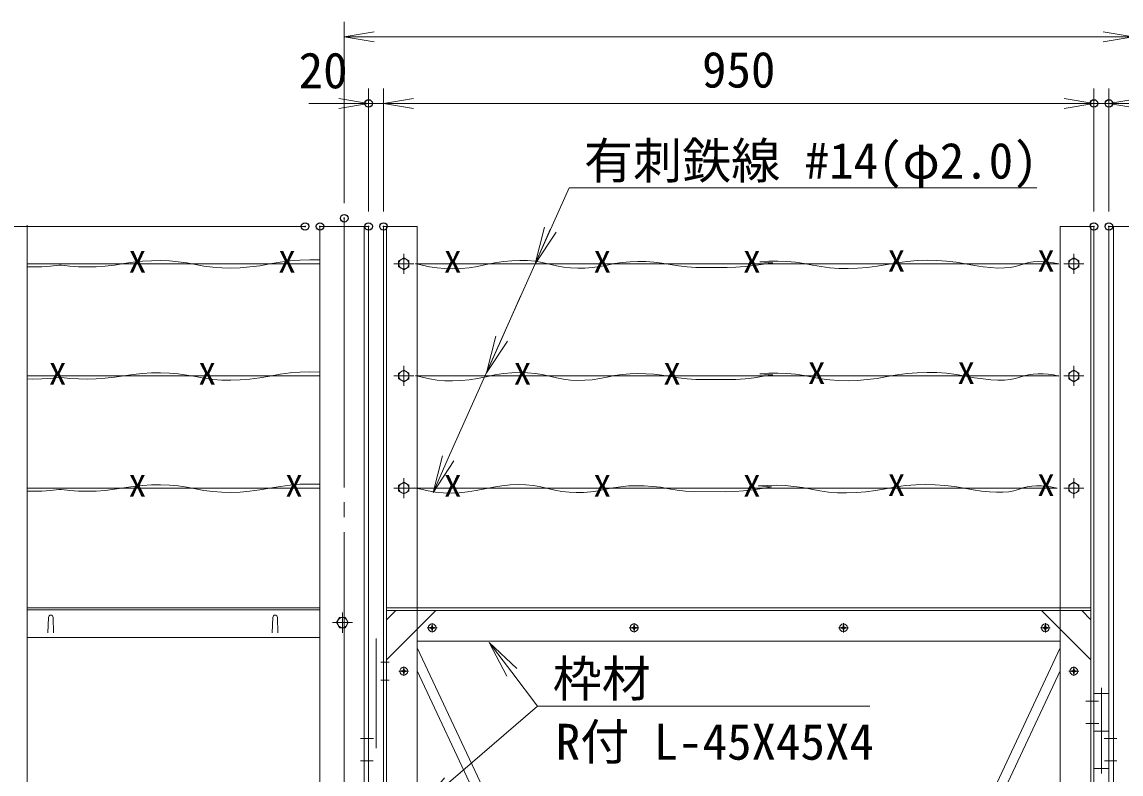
# Model space of a CAD drawing. Units: millimetres, scale not verified. Extents: x -5936 to 5936, y -4198 to 4197.
# Drawn here: x -4740 to -3270, y 785 to 1791 of the extents above; entities that cross this region are included whole.
import ezdxf
from ezdxf.enums import TextEntityAlignment as Align

# ---------------------------------------------------------------- set-up
doc = ezdxf.new("R2010")
doc.units = ezdxf.units.MM
doc.header["$LTSCALE"] = 20
doc.header["$PDMODE"] = 32
doc.header["$PDSIZE"] = 10
doc.linetypes.add('LONG_CHAIN', pattern=[21, 18, -1, 1, -1])
for name, color, linetype, lineweight in [('0-1_D-STR1', 1, 'Continuous', 9), ('0-4_D-STR3', 3, 'Continuous', 9), ('0-6_D-STR-DIM', 7, 'Continuous', 9), ('0-7_D-BMK', 2, 'LONG_CHAIN', 9), ('0-B_D-STR-TXT', 7, 'Continuous', 9), ('0-C_0', 7, 'Continuous', 9)]:
    doc.layers.add(name, color=color, linetype=linetype, lineweight=lineweight)
doc.layers.add('0-D_Defpoints', color=7, linetype='Continuous')
doc.styles.add('ＭＳ ゴシック', font='')
doc.styles.get('ＭＳ ゴシック').set_extended_font_data('MS Gothic')

# ---------------------------------------------------------------- blocks, each defined once
blk = doc.blocks.new('_OPEN')
at = {"layer": '0-C_0'}
blk.add_line((-20, 3.333), (0, 0), dxfattribs=at)
blk.add_lwpolyline([(-20, -3.333), (0, 0), (-20, 0)], dxfattribs=at)

msp = doc.modelspace()

# ---------------------------------------------------------------- linework, layer by layer
at = {"layer": '0-1_D-STR1'}
for p, q in [((-4732.9, 1519.21), (-4732.9, 63.56)), ((-4341.41, 1517.41), (-4341.41, -1292.59)), ((-4276.41, 1517.41), (-4341.41, 1517.41)), ((-4282.41, 1517.41), (-4282.41, -1292.59)), ((-4276.41, 1517.41), (-4276.41, -1292.59)), ((-4256.41, 1517.41), (-4256.41, -962.59)), ((-4256.41, 1517.41), (-4211.41, 1517.41)), ((-4252.41, 1517.41), (-4252.41, -958.59)), ((-4211.41, 1517.41), (-4211.41, -917.59)), ((-3351.41, 1517.41), (-3351.41, -917.59)), ((-3351.41, 1517.41), (-3306.41, 1517.41)), ((-3310.41, 1517.41), (-3310.41, -958.59)), ((-3306.41, 1517.41), (-3306.41, -962.59)), ((-3286.41, 1517.41), (-3286.41, -1292.59)), ((-3286.41, 1517.41), (-3221.41, 1517.41)), ((-3280.41, 1517.41), (-3280.41, -1292.59)), ((-4229.41, 1453.98), (-4229.41, 1480.86)), ((-3333.41, 1453.98), (-3333.41, 1480.86)), ((-4242.85, 1467.41), (-4215.96, 1467.41)), ((-3319.98, 1467.41), (-3346.86, 1467.41)), ((-4211.41, 1417.41), (-4211.41, -817.59)), ((-4229.41, 1303.98), (-4229.41, 1330.86)), ((-3333.41, 1303.98), (-3333.41, 1330.86)), ((-4242.85, 1317.41), (-4215.96, 1317.41)), ((-3319.98, 1317.41), (-3346.86, 1317.41)), ((-4229.41, 1153.98), (-4229.41, 1180.86)), ((-3333.41, 1153.98), (-3333.41, 1180.86)), ((-4242.85, 1167.41), (-4215.96, 1167.41)), ((-3319.98, 1167.41), (-3346.86, 1167.41)), ((-4341.41, 1007.41), (-4732.9, 1007.41)), ((-4341.41, 1004.41), (-4732.9, 1004.41)), ((-4311.41, 1000.85), (-4311.41, 973.96)), ((-4186.41, 1003.41), (-4252.41, 937.41)), ((-4240.15, 1003.41), (-4252.41, 991.15)), ((-3376.41, 1003.41), (-3310.41, 937.41)), ((-3322.67, 1003.41), (-3310.41, 991.15)), ((-4705.16, 973.91), (-4704.41, 994.41)), ((-4697.66, 973.91), (-4698.41, 994.41)), ((-4405.16, 973.91), (-4404.41, 994.41)), ((-4397.66, 973.91), (-4398.41, 994.41)), ((-4297.98, 987.41), (-4324.86, 987.41)), ((-4341.41, 967.41), (-4732.9, 967.41)), ((-3351.41, 962.41), (-4211.41, 962.41))]:
    msp.add_line(p, q, dxfattribs=at)
for points in [[(-4229.41, 1475.25), (-4222.62, 1471.33), (-4222.62, 1463.49), (-4229.41, 1459.57), (-4236.2, 1463.49), (-4236.2, 1471.33)], [(-3333.41, 1475.25), (-3340.2, 1471.33), (-3340.2, 1463.49), (-3333.41, 1459.57), (-3326.62, 1463.49), (-3326.62, 1471.33)], [(-4229.41, 1325.25), (-4222.62, 1321.33), (-4222.62, 1313.49), (-4229.41, 1309.57), (-4236.2, 1313.49), (-4236.2, 1321.33)], [(-3333.41, 1325.25), (-3340.2, 1321.33), (-3340.2, 1313.49), (-3333.41, 1309.57), (-3326.62, 1313.49), (-3326.62, 1321.33)], [(-4229.41, 1175.25), (-4222.62, 1171.33), (-4222.62, 1163.49), (-4229.41, 1159.57), (-4236.2, 1163.49), (-4236.2, 1171.33)], [(-3333.41, 1175.25), (-3340.2, 1171.33), (-3340.2, 1163.49), (-3333.41, 1159.57), (-3326.62, 1163.49), (-3326.62, 1171.33)], [(-4319.25, 987.41), (-4315.33, 994.2), (-4307.49, 994.2), (-4303.57, 987.41), (-4307.49, 980.62), (-4315.33, 980.62)]]:
    msp.add_lwpolyline(points, close=True, dxfattribs=at)
for points in [[(-3310.41, 1007.41), (-3351.41, 1007.41), (-4211.41, 1007.41), (-4252.41, 1007.41)], [(-3310.41, 1003.41), (-3351.41, 1003.41), (-4211.41, 1003.41), (-4252.41, 1003.41)]]:
    msp.add_lwpolyline(points, dxfattribs=at)
for centre in [(-4229.41, 1467.41), (-3333.41, 1467.41), (-4229.41, 1317.41), (-3333.41, 1317.41), (-4229.41, 1167.41), (-3333.41, 1167.41), (-4311.41, 987.41)]:
    msp.add_circle(centre, 6.8, dxfattribs=at)
for centre in [(-4701.41, 994.41), (-4401.41, 994.41)]:
    msp.add_arc(centre, 3, 0, 180, dxfattribs=at)
at = {"layer": '0-4_D-STR3'}
for p, q in [((-4341.41, 1467.41), (-4732.9, 1467.41)), ((-3353.62, 1467.41), (-4213.62, 1467.41)), ((-4341.41, 1317.41), (-4732.9, 1317.41)), ((-3353.62, 1317.41), (-4213.62, 1317.41)), ((-4341.41, 1167.41), (-4732.9, 1167.41)), ((-3355.62, 1167.41), (-4215.62, 1167.41)), ((-4191.41, 986.79), (-4191.41, 974.19)), ((-3921.41, 986.79), (-3921.41, 974.19)), ((-3641.41, 986.79), (-3641.41, 974.19)), ((-3371.41, 986.79), (-3371.41, 974.19)), ((-4198.03, 980.41), (-4184.87, 980.41)), ((-4194.56, 979.91), (-4192.91, 979.91)), ((-4191.91, 981.91), (-4192.91, 980.91)), ((-4191.91, 978.91), (-4192.91, 979.91)), ((-4190.91, 983.56), (-4191.91, 983.56)), ((-4191.91, 981.91), (-4191.91, 983.56)), ((-4191.91, 978.91), (-4191.91, 977.26)), ((-4190.91, 977.26), (-4191.91, 977.26)), ((-4190.91, 983.56), (-4190.91, 981.91)), ((-4190.91, 981.91), (-4189.91, 980.91)), ((-4190.91, 978.91), (-4189.91, 979.91)), ((-4190.91, 977.26), (-4190.91, 978.91)), ((-4188.26, 980.91), (-4189.91, 980.91)), ((-4188.26, 979.91), (-4189.91, 979.91)), ((-4188.26, 979.91), (-4188.26, 980.91)), ((-3928.03, 980.41), (-3914.87, 980.41)), ((-3924.56, 979.91), (-3922.91, 979.91)), ((-3921.91, 981.91), (-3922.91, 980.91)), ((-3921.91, 978.91), (-3922.91, 979.91)), ((-3920.91, 983.56), (-3921.91, 983.56)), ((-3921.91, 981.91), (-3921.91, 983.56)), ((-3921.91, 978.91), (-3921.91, 977.26)), ((-3920.91, 977.26), (-3921.91, 977.26)), ((-3920.91, 983.56), (-3920.91, 981.91)), ((-3920.91, 981.91), (-3919.91, 980.91)), ((-3920.91, 978.91), (-3919.91, 979.91)), ((-3920.91, 977.26), (-3920.91, 978.91)), ((-3918.26, 980.91), (-3919.91, 980.91)), ((-3918.26, 979.91), (-3919.91, 979.91)), ((-3918.26, 979.91), (-3918.26, 980.91)), ((-3648.03, 980.41), (-3634.87, 980.41)), ((-3644.56, 979.91), (-3642.91, 979.91)), ((-3641.91, 981.91), (-3642.91, 980.91)), ((-3641.91, 978.91), (-3642.91, 979.91)), ((-3640.91, 983.56), (-3641.91, 983.56)), ((-3641.91, 981.91), (-3641.91, 983.56)), ((-3641.91, 978.91), (-3641.91, 977.26)), ((-3640.91, 977.26), (-3641.91, 977.26)), ((-3640.91, 983.56), (-3640.91, 981.91)), ((-3640.91, 981.91), (-3639.91, 980.91)), ((-3640.91, 978.91), (-3639.91, 979.91)), ((-3640.91, 977.26), (-3640.91, 978.91)), ((-3638.26, 980.91), (-3639.91, 980.91)), ((-3638.26, 979.91), (-3639.91, 979.91)), ((-3638.26, 979.91), (-3638.26, 980.91)), ((-3378.03, 980.41), (-3364.87, 980.41)), ((-3374.56, 979.91), (-3372.91, 979.91)), ((-3371.91, 981.91), (-3372.91, 980.91)), ((-3371.91, 978.91), (-3372.91, 979.91)), ((-3370.91, 983.56), (-3371.91, 983.56)), ((-3371.91, 981.91), (-3371.91, 983.56)), ((-3371.91, 978.91), (-3371.91, 977.26)), ((-3370.91, 977.26), (-3371.91, 977.26)), ((-3370.91, 983.56), (-3370.91, 981.91)), ((-3370.91, 981.91), (-3369.91, 980.91)), ((-3370.91, 978.91), (-3369.91, 979.91)), ((-3370.91, 977.26), (-3370.91, 978.91)), ((-3368.26, 980.91), (-3369.91, 980.91)), ((-3368.26, 979.91), (-3369.91, 979.91)), ((-3368.26, 979.91), (-3368.26, 980.91)), ((-4266.41, 819.58), (-4266.41, 966.02)), ((-4248.73, 934.41), (-4260.23, 934.41)), ((-4229.41, 928.79), (-4229.41, 916.19)), ((-3333.41, 928.79), (-3333.41, 916.19)), ((-4236.03, 922.41), (-4222.87, 922.41)), ((-4232.56, 921.91), (-4230.91, 921.91)), ((-4229.91, 923.91), (-4230.91, 922.91)), ((-4229.91, 920.91), (-4230.91, 921.91)), ((-4228.91, 925.56), (-4229.91, 925.56)), ((-4229.91, 923.91), (-4229.91, 925.56)), ((-4229.91, 920.91), (-4229.91, 919.26)), ((-4228.91, 919.26), (-4229.91, 919.26)), ((-4228.91, 925.56), (-4228.91, 923.91)), ((-4228.91, 923.91), (-4227.91, 922.91)), ((-4228.91, 920.91), (-4227.91, 921.91)), ((-4228.91, 919.26), (-4228.91, 920.91)), ((-4226.26, 922.91), (-4227.91, 922.91)), ((-4226.26, 921.91), (-4227.91, 921.91)), ((-4226.26, 921.91), (-4226.26, 922.91)), ((-3340.03, 922.41), (-3326.87, 922.41)), ((-3336.56, 921.91), (-3334.91, 921.91)), ((-3333.91, 923.91), (-3334.91, 922.91)), ((-3333.91, 920.91), (-3334.91, 921.91)), ((-3332.91, 925.56), (-3333.91, 925.56)), ((-3333.91, 923.91), (-3333.91, 925.56)), ((-3333.91, 920.91), (-3333.91, 919.26)), ((-3332.91, 919.26), (-3333.91, 919.26)), ((-3332.91, 925.56), (-3332.91, 923.91)), ((-3332.91, 923.91), (-3331.91, 922.91)), ((-3332.91, 920.91), (-3331.91, 921.91)), ((-3332.91, 919.26), (-3332.91, 920.91)), ((-3330.26, 922.91), (-3331.91, 922.91)), ((-3330.26, 921.91), (-3331.91, 921.91)), ((-3330.26, 921.91), (-3330.26, 922.91)), ((-4248.73, 910.41), (-4260.23, 910.41)), ((-3296.41, 785.65), (-3296.41, 900.14)), ((-3300.41, 882.41), (-3317.2, 882.41)), ((-3286.41, 892.41), (-3306.41, 892.41)), ((-3299.92, 852.41), (-3317.2, 852.41)), ((-3286.41, 842.41), (-3306.41, 842.41)), ((-4271.18, 832.41), (-4287.2, 832.41)), ((-4269.92, 832.41), (-4287.2, 832.41)), ((-3292.91, 832.41), (-3275.63, 832.41)), ((-4271.18, 802.41), (-4287.2, 802.41)), ((-4270.41, 802.41), (-4287.2, 802.41)), ((-3292.42, 802.41), (-3275.63, 802.41)), ((-3286.41, 792.41), (-3306.41, 792.41))]:
    msp.add_line(p, q, dxfattribs=at)
for points in [[(-4341.41, 1472.55), (-4341.97, 1472.59), (-4355.01, 1472.83), (-4368.18, 1472.42), (-4381.46, 1471.36), (-4394.88, 1469.64), (-4408.42, 1467.27), (-4421.88, 1464.9), (-4435.05, 1463.17), (-4447.93, 1462.1), (-4460.52, 1461.68), (-4472.83, 1461.9), (-4484.85, 1462.77), (-4496.58, 1464.3), (-4508.03, 1466.47), (-4519.41, 1468.67), (-4530.95, 1470.29), (-4542.66, 1471.32), (-4554.53, 1471.76), (-4566.56, 1471.62), (-4578.76, 1470.89), (-4591.12, 1469.57), (-4603.64, 1467.67), (-4616.14, 1465.74), (-4628.46, 1464.35), (-4640.59, 1463.49), (-4652.54, 1463.17), (-4664.3, 1463.39), (-4675.87, 1464.15), (-4687.25, 1465.44), (-4688.91, 1465.71)], [(-3735.71, 1468.89), (-3748.23, 1466.99), (-3760.74, 1465.06), (-3773.06, 1463.67), (-3785.19, 1462.81), (-3797.13, 1462.49), (-3838.89, 1462.71), (-3850.46, 1463.47), (-3861.84, 1464.76), (-3873.04, 1466.59), (-3884.07, 1468.41), (-3894.96, 1469.68), (-3905.72, 1470.41), (-3916.34, 1470.58), (-3926.82, 1470.21), (-3937.17, 1469.29), (-3947.38, 1467.81), (-3957.44, 1465.79), (-3967.4, 1463.8), (-3977.27, 1462.42), (-3987.05, 1461.65), (-3996.75, 1461.49), (-4006.36, 1461.95), (-4015.88, 1463.02), (-4025.31, 1464.7), (-4034.65, 1466.99), (-4044.11, 1469.25), (-4053.88, 1470.85), (-4063.96, 1471.77), (-4074.36, 1472.03), (-4085.06, 1471.62), (-4096.08, 1470.55), (-4107.41, 1468.8), (-4119.06, 1466.39), (-4130.72, 1463.98), (-4142.11, 1462.23), (-4153.22, 1461.15), (-4164.06, 1460.75), (-4174.63, 1461), (-4184.91, 1461.93)], [(-3353.62, 1467.32), (-3360.51, 1468.73), (-3367.65, 1469.76), (-3374.54, 1470.3), (-3381.2, 1470.35), (-3387.62, 1469.91), (-3393.8, 1468.99), (-3399.74, 1467.58), (-3405.44, 1465.69), (-3411.46, 1463.84), (-3418.36, 1462.58), (-3426.14, 1461.9), (-3434.79, 1461.8), (-3444.32, 1462.29), (-3454.73, 1463.36), (-3466.02, 1465.02), (-3478.19, 1467.26), (-3490.86, 1469.46), (-3503.65, 1471.01), (-3516.56, 1471.91), (-3529.6, 1472.15), (-3542.77, 1471.74), (-3556.06, 1470.67), (-3569.47, 1468.96), (-3583.01, 1466.59), (-3596.47, 1464.22), (-3609.64, 1462.49), (-3622.52, 1461.42), (-3635.12, 1461), (-3647.42, 1461.22), (-3659.44, 1462.09), (-3671.18, 1463.62), (-3682.62, 1465.79), (-3694, 1467.99), (-3705.55, 1469.61), (-3717.26, 1470.64), (-3729.13, 1471.08), (-3741.16, 1470.94), (-3753.35, 1470.21), (-3735.71, 1468.89)], [(-4732.9, 1463.38), (-4725.28, 1463.17), (-4713.52, 1463.39), (-4701.95, 1464.15), (-4690.57, 1465.44), (-4688.91, 1465.71)], [(-4184.91, 1461.93), (-4194.93, 1463.53), (-4204.67, 1465.79), (-4213.62, 1467.94)], [(-4341.41, 1322.55), (-4341.97, 1322.59), (-4355.01, 1322.83), (-4368.18, 1322.42), (-4381.46, 1321.36), (-4394.88, 1319.64), (-4408.42, 1317.27), (-4421.88, 1314.9), (-4435.05, 1313.17), (-4447.93, 1312.1), (-4460.52, 1311.68), (-4472.83, 1311.9), (-4484.85, 1312.77), (-4496.58, 1314.3), (-4508.03, 1316.47), (-4519.41, 1318.67), (-4530.95, 1320.29), (-4542.66, 1321.32), (-4554.53, 1321.76), (-4566.56, 1321.62), (-4578.76, 1320.89), (-4591.12, 1319.57), (-4603.64, 1317.67), (-4616.14, 1315.74), (-4628.46, 1314.35), (-4640.59, 1313.49), (-4652.54, 1313.17), (-4664.3, 1313.39), (-4675.87, 1314.15), (-4687.25, 1315.44), (-4688.91, 1315.71)], [(-4732.9, 1313.38), (-4725.28, 1313.17), (-4713.52, 1313.39), (-4701.95, 1314.15), (-4690.57, 1315.44), (-4688.91, 1315.71)], [(-4184.91, 1311.93), (-4194.93, 1313.53), (-4204.67, 1315.79), (-4213.62, 1317.94)], [(-3735.71, 1318.89), (-3748.23, 1316.99), (-3760.74, 1315.06), (-3773.06, 1313.67), (-3785.19, 1312.81), (-3797.13, 1312.49), (-3838.89, 1312.71), (-3850.46, 1313.47), (-3861.84, 1314.76), (-3873.04, 1316.59), (-3884.07, 1318.41), (-3894.96, 1319.68), (-3905.72, 1320.41), (-3916.34, 1320.58), (-3926.82, 1320.21), (-3937.17, 1319.29), (-3947.38, 1317.81), (-3957.44, 1315.79), (-3967.4, 1313.8), (-3977.27, 1312.42), (-3987.05, 1311.65), (-3996.75, 1311.49), (-4006.36, 1311.95), (-4015.88, 1313.02), (-4025.31, 1314.7), (-4034.65, 1316.99), (-4044.11, 1319.25), (-4053.88, 1320.85), (-4063.96, 1321.77), (-4074.36, 1322.03), (-4085.06, 1321.62), (-4096.08, 1320.55), (-4107.41, 1318.8), (-4119.06, 1316.39), (-4130.72, 1313.98), (-4142.11, 1312.23), (-4153.22, 1311.15), (-4164.06, 1310.75), (-4174.63, 1311), (-4184.91, 1311.93)], [(-3353.62, 1317.32), (-3360.51, 1318.73), (-3367.65, 1319.76), (-3374.54, 1320.3), (-3381.2, 1320.35), (-3387.62, 1319.91), (-3393.8, 1318.99), (-3399.74, 1317.58), (-3405.44, 1315.69), (-3411.46, 1313.84), (-3418.36, 1312.58), (-3426.14, 1311.9), (-3434.79, 1311.8), (-3444.32, 1312.29), (-3454.73, 1313.36), (-3466.02, 1315.02), (-3478.19, 1317.26), (-3490.86, 1319.46), (-3503.65, 1321.01), (-3516.56, 1321.91), (-3529.6, 1322.15), (-3542.77, 1321.74), (-3556.06, 1320.67), (-3569.47, 1318.96), (-3583.01, 1316.59), (-3596.47, 1314.22), (-3609.64, 1312.49), (-3622.52, 1311.42), (-3635.12, 1311), (-3647.42, 1311.22), (-3659.44, 1312.09), (-3671.18, 1313.62), (-3682.62, 1315.79), (-3694, 1317.99), (-3705.55, 1319.61), (-3717.26, 1320.64), (-3729.13, 1321.08), (-3741.16, 1320.94), (-3753.35, 1320.21), (-3735.71, 1318.89)], [(-4732.9, 1163.38), (-4725.28, 1163.17), (-4713.52, 1163.39), (-4701.95, 1164.15), (-4690.57, 1165.44), (-4688.91, 1165.71)], [(-4341.41, 1172.55), (-4341.97, 1172.59), (-4355.01, 1172.83), (-4368.18, 1172.42), (-4381.46, 1171.36), (-4394.88, 1169.64), (-4408.42, 1167.27), (-4421.88, 1164.9), (-4435.05, 1163.17), (-4447.93, 1162.1), (-4460.52, 1161.68), (-4472.83, 1161.9), (-4484.85, 1162.77), (-4496.58, 1164.3), (-4508.03, 1166.47), (-4519.41, 1168.67), (-4530.95, 1170.29), (-4542.66, 1171.32), (-4554.53, 1171.76), (-4566.56, 1171.62), (-4578.76, 1170.89), (-4591.12, 1169.57), (-4603.64, 1167.67), (-4616.14, 1165.74), (-4628.46, 1164.35), (-4640.59, 1163.49), (-4652.54, 1163.17), (-4664.3, 1163.39), (-4675.87, 1164.15), (-4687.25, 1165.44), (-4688.91, 1165.71)], [(-4186.91, 1161.93), (-4196.93, 1163.53), (-4206.67, 1165.79), (-4215.62, 1167.94)], [(-3737.71, 1168.89), (-3750.23, 1166.99), (-3762.74, 1165.06), (-3775.06, 1163.67), (-3787.19, 1162.81), (-3799.13, 1162.49), (-3840.89, 1162.71), (-3852.46, 1163.47), (-3863.84, 1164.76), (-3875.04, 1166.59), (-3886.07, 1168.41), (-3896.96, 1169.68), (-3907.72, 1170.41), (-3918.34, 1170.58), (-3928.82, 1170.21), (-3939.17, 1169.29), (-3949.38, 1167.81), (-3959.44, 1165.79), (-3969.4, 1163.8), (-3979.27, 1162.42), (-3989.05, 1161.65), (-3998.75, 1161.49), (-4008.36, 1161.95), (-4017.88, 1163.02), (-4027.31, 1164.7), (-4036.65, 1166.99), (-4046.11, 1169.25), (-4055.88, 1170.85), (-4065.96, 1171.77), (-4076.36, 1172.03), (-4087.06, 1171.62), (-4098.08, 1170.55), (-4109.41, 1168.8), (-4121.06, 1166.39), (-4132.72, 1163.98), (-4144.11, 1162.23), (-4155.22, 1161.15), (-4166.06, 1160.75), (-4176.63, 1161), (-4186.91, 1161.93)], [(-3355.62, 1167.32), (-3362.51, 1168.73), (-3369.65, 1169.76), (-3376.54, 1170.3), (-3383.2, 1170.35), (-3389.62, 1169.91), (-3395.8, 1168.99), (-3401.74, 1167.58), (-3407.44, 1165.69), (-3413.46, 1163.84), (-3420.36, 1162.58), (-3428.14, 1161.9), (-3436.79, 1161.8), (-3446.32, 1162.29), (-3456.73, 1163.36), (-3468.02, 1165.02), (-3480.19, 1167.26), (-3492.86, 1169.46), (-3505.65, 1171.01), (-3518.56, 1171.91), (-3531.6, 1172.15), (-3544.77, 1171.74), (-3558.06, 1170.67), (-3571.47, 1168.96), (-3585.01, 1166.59), (-3598.47, 1164.22), (-3611.64, 1162.49), (-3624.52, 1161.42), (-3637.12, 1161), (-3649.42, 1161.22), (-3661.44, 1162.09), (-3673.18, 1163.62), (-3684.62, 1165.79), (-3696, 1167.99), (-3707.55, 1169.61), (-3719.26, 1170.64), (-3731.13, 1171.08), (-3743.16, 1170.94), (-3755.35, 1170.21), (-3737.71, 1168.89)], [(-4194.56, 979.91), (-4194.56, 980.91), (-4192.91, 980.91)], [(-3924.56, 979.91), (-3924.56, 980.91), (-3922.91, 980.91)], [(-3644.56, 979.91), (-3644.56, 980.91), (-3642.91, 980.91)], [(-3374.56, 979.91), (-3374.56, 980.91), (-3372.91, 980.91)], [(-4232.56, 921.91), (-4232.56, 922.91), (-4230.91, 922.91)], [(-3336.56, 921.91), (-3336.56, 922.91), (-3334.91, 922.91)]]:
    msp.add_lwpolyline(points, dxfattribs=at)
for centre in [(-4191.41, 980.41), (-3921.41, 980.41), (-3641.41, 980.41), (-3371.41, 980.41), (-4229.41, 922.41), (-3333.41, 922.41)]:
    msp.add_circle(centre, 5.25, dxfattribs=at)
at = {"layer": '0-6_D-STR-DIM'}
for p, q in [((-4211.41, 953.49), (-3797.24, 71.41)), ((-3351.41, 953.49), (-3765.59, 71.41)), ((-4211.41, 922.9), (-3811.6, 71.41)), ((-3351.41, 922.9), (-3751.23, 71.41))]:
    msp.add_line(p, q, dxfattribs=at)
at = {"layer": '0-7_D-BMK'}
msp.add_line((-4308.91, 1528.35), (-4308.91, -1307.61), dxfattribs=at)
at = {"layer": '0-B_D-STR-TXT'}
for p, q in [((-4098.45, 1367.29), (-4072.66, 1425.11)), ((-4162.22, 1203.85), (-4190.2, 1161.58)), ((-4091.48, 915.87), (-4115.18, 960.69))]:
    msp.add_line(p, q, dxfattribs=at)
for points in [[(-4177.45, 1210.63), (-4190.2, 1161.58), (-4169.83, 1207.24), (-4008.37, 1569.26), (-4001.17, 1569.26), (-3382.7, 1569.26)], [(-4078.23, 925.98), (-4115.18, 960.69), (-4084.85, 920.93), (-4050.33, 875.66), (-4049.97, 875.66), (-4048.97, 875.66)], [(-4174.97, 779.59), (-4207.47, 740.69), (-4169.54, 773.26), (-4050.33, 875.66), (-4043.13, 875.66), (-3606.12, 875.66)]]:
    msp.add_lwpolyline(points, dxfattribs=at)
at = {"layer": '0-C_0'}
for p, q in [((-4308.91, 1548.35), (-4308.91, 1790.97)), ((-4268.91, 1770.97), (-3293.91, 1770.97)), ((-4276.41, 1537.41), (-4276.41, 1702.02)), ((-4256.41, 1537.41), (-4256.41, 1702.02)), ((-4256.41, 1537.41), (-4256.41, 1702.02)), ((-3306.41, 1537.41), (-3306.41, 1702.02)), ((-3306.41, 1537.41), (-3306.41, 1702.02)), ((-3286.41, 1537.41), (-3286.41, 1702.02)), ((-4316.41, 1682.02), (-4356.41, 1682.02)), ((-4256.41, 1682.02), (-4276.41, 1682.02)), ((-4216.41, 1682.02), (-3346.41, 1682.02)), ((-4216.41, 1682.02), (-4176.41, 1682.02)), ((-3346.41, 1682.02), (-3386.41, 1682.02)), ((-3306.41, 1682.02), (-3286.41, 1682.02)), ((-4381.41, 1517.41), (-5245.99, 1517.41)), ((-4361.41, 1517.41), (-5096.97, 1517.41))]:
    msp.add_line(p, q, dxfattribs=at)
at = {"layer": '0-D_Defpoints'}
for p in [(-4276.41, 1682.02), (-3306.41, 1682.02), (-3286.41, 1682.02), (-4308.91, 1528.35), (-4361.41, 1517.41), (-4341.41, 1517.41), (-4276.41, 1517.41), (-4256.41, 1517.41), (-3306.41, 1517.41), (-3286.41, 1517.41)]:
    msp.add_point(p, dxfattribs=at)

# ---------------------------------------------------------------- block references
at = {"layer": '0-B_D-STR-TXT', "xscale": 2.5, "yscale": 2.5, "rotation": 245.96287}
for p in [(-4053.75, 1467.52), (-4118.82, 1321.63)]:
    msp.add_blockref('_OPEN', p, dxfattribs=at)
at = {"layer": '0-C_0', "xscale": 2, "yscale": 2, "rotation": 180}
for p in [(-4308.91, 1770.97), (-4256.41, 1682.02), (-4256.41, 1682.02), (-3286.41, 1682.02)]:
    msp.add_blockref('_OPEN', p, dxfattribs=at)
at = {"layer": '0-C_0', "xscale": 2, "yscale": 2}
for p in [(-3253.91, 1770.97), (-4276.41, 1682.02), (-3306.41, 1682.02), (-3306.41, 1682.02)]:
    msp.add_blockref('_OPEN', p, dxfattribs=at)

# ---------------------------------------------------------------- texts
at = {"layer": '0-4_D-STR3', "style": 'ＭＳ ゴシック', "width": 1.2}
for p in [(-4597.31, 1447.14), (-4397.31, 1447.14), (-4175.72, 1447.14), (-3975.72, 1447.14), (-3775.72, 1447.14), (-3582.34, 1448.1), (-3382.34, 1448.1), (-4704.02, 1297.14), (-4504.02, 1297.14), (-4082.43, 1297.21), (-3882.43, 1297.21), (-3689.04, 1298.17), (-3489.04, 1298.17), (-4597.31, 1147.14), (-4387.9, 1147.14), (-4175.72, 1147.14), (-3975.72, 1147.14), (-3775.72, 1147.14), (-3582.34, 1148.1), (-3382.34, 1148.1)]:
    msp.add_text('X', height=28.89, dxfattribs=at).set_placement(p, align=Align.BOTTOM_LEFT)
at = {"layer": '0-B_D-STR-TXT', "style": 'ＭＳ ゴシック'}
for s, p in [('有刺鉄線 #14(φ2.0)', (-3988.28, 1566.95)), ('枠材', (-4030.23, 873.9)), ('R付 L-45X45X4', (-4026.18, 789.53))]:
    msp.add_text(s, height=48.09, dxfattribs=at).set_placement(p, align=Align.BOTTOM_LEFT)
at = {"layer": '0-C_0', "style": 'ＭＳ ゴシック'}
for s, p in [('20', (-4369.92, 1687.79)), ('950', (-3830.54, 1688.76))]:
    msp.add_text(s, height=48.09, dxfattribs=at).set_placement(p, align=Align.BOTTOM_LEFT)

doc.saveas('drawing.dxf')
